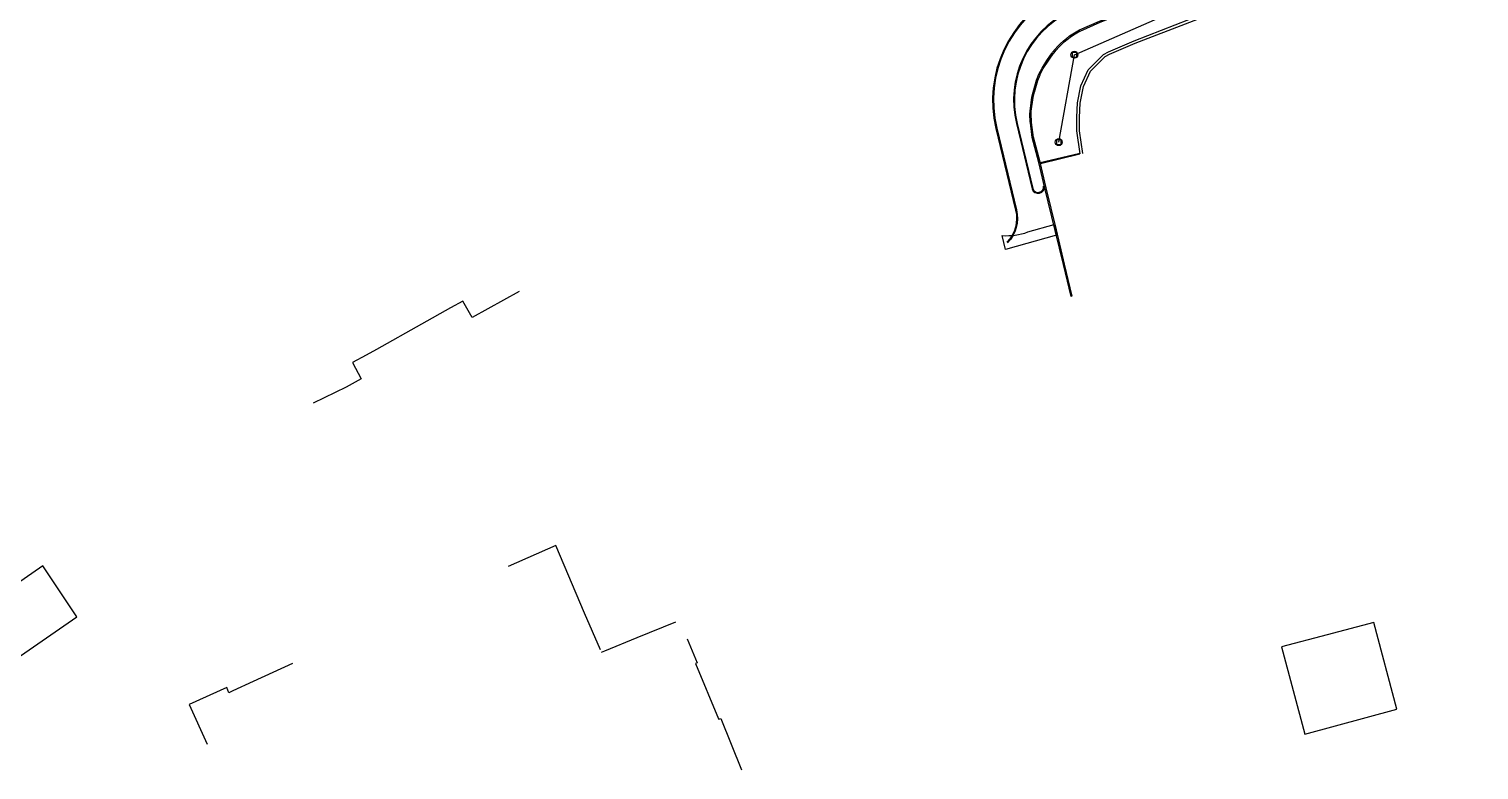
# Model space of a CAD drawing. Header units: millimetres. Extents: x 236045 to 237212, y 140405 to 140644.
# Drawn here: x 236200.9 to 236367.5, y 140421.6 to 140506.7 of the extents above; entities that cross this region are included whole.
import ezdxf

# ---------------------------------------------------------------- set-up
doc = ezdxf.new("R2010")
doc.units = ezdxf.units.MM
for name, color, linetype in [('G - Div 1 - Bordure 10', 3, 'Continuous'), ('G - Démolition', 4, 'Continuous'), ('G - Impétrants - CV existante', 7, 'Continuous'), ('G - Impétrants - EU', 22, 'Continuous'), ('M - Fond de plan', 252, 'Continuous')]:
    doc.layers.add(name, color=color, linetype=linetype)

msp = doc.modelspace()

# ---------------------------------------------------------------- linework, layer by layer
at = {"layer": 'G - Div 1 - Bordure 10'}
for points in [[(236328.21, 140518.15), (236328.06, 140516.79, -0.255523), (236326.42, 140514.43), (236319.28, 140510.86, 0.349198), (236312.03, 140495.28), (236314.29, 140485.91, -0.255396), (236313.29, 140482.21)], [(236328.23, 140517.45), (236328.16, 140516.78, -0.255523), (236326.47, 140514.34), (236319.32, 140510.77, 0.349198), (236312.13, 140495.31), (236314.39, 140485.93, -0.255396), (236313.36, 140482.14)], [(236331.02, 140517.16), (236330.85, 140515.62, -0.252131), (236329.33, 140513.2), (236320.35, 140508.71, 0.349198), (236314.37, 140495.84), (236316.17, 140488.34, 0.937534), (236317.58, 140488.68)], [(236331.19, 140517.81), (236330.95, 140515.61, -0.252633), (236329.38, 140513.11), (236320.4, 140508.62, 0.349198), (236314.46, 140495.87), (236316.27, 140488.37)], [(236316.27, 140488.37, 0.935229), (236317.48, 140488.66)]]:
    msp.add_lwpolyline(points, format="xyb", dxfattribs=at)
at = {"layer": 'G - Démolition'}
msp.add_lwpolyline([(236312.76, 140482.98, 0.100863), (236315.69, 140483.39), (236318.7, 140484.27), (236318.98, 140483.02), (236313.13, 140481.38)], format="xyb", close=True, dxfattribs=at)
at = {"layer": 'G - Impétrants - CV existante'}
for points in [[(236321.44, 140503.75, -1), (236320.64, 140503.75, -1)], [(236319.64, 140493.71, -1), (236318.84, 140493.71, -1)]]:
    msp.add_lwpolyline(points, format="xyb", close=True, dxfattribs=at)
for points in [[(236320.77, 140503.47), (236321.31, 140503.47), (236321.31, 140504.02), (236320.77, 140504.02)], [(236318.97, 140493.44), (236319.51, 140493.44), (236319.51, 140493.98), (236318.97, 140493.98)]]:
    msp.add_lwpolyline(points, close=True, dxfattribs=at)
at = {"layer": 'G - Impétrants - EU'}
msp.add_lwpolyline([(236319.24, 140493.71), (236321.04, 140503.75), (236357.47, 140519.73)], dxfattribs=at)
at = {"layer": 'M - Fond de plan'}
for points in [[(236321.63, 140506.62), (236323.93, 140507.62), (236325.91, 140508.39), (236330.45, 140510.15), (236340.06, 140513.87), (236347.05, 140516.58), (236350.04, 140518.03), (236350.95, 140518.69), (236351.8, 140519.72), (236352.11, 140520.54), (236352.7, 140522.56)], [(236321.69, 140506.48), (236323.99, 140507.48), (236325.96, 140508.25), (236330.51, 140510.01), (236340.12, 140513.73), (236347.11, 140516.45), (236350.11, 140517.9), (236351.05, 140518.58), (236351.93, 140519.64), (236352.26, 140520.49), (236352.86, 140522.54)], [(236321.7, 140492.38), (236321.33, 140495.01), (236321.31, 140496.57), (236321.41, 140498.22), (236321.79, 140500.2), (236322.64, 140502.04), (236324.38, 140503.78), (236324.94, 140504.1), (236327.92, 140505.37), (236334.19, 140507.79), (236341.59, 140510.65), (236348.88, 140513.49), (236351.48, 140514.48), (236352.28, 140514.8), (236352.67, 140514.94), (236353.42, 140515.22), (236357.94, 140517.03), (236367.41, 140520.79)], [(236322, 140492.42), (236321.63, 140495.03), (236321.61, 140496.56), (236321.71, 140498.18), (236322.08, 140500.1), (236322.89, 140501.87), (236324.57, 140503.54), (236325.08, 140503.84), (236328.03, 140505.09), (236334.3, 140507.51), (236341.7, 140510.37), (236348.99, 140513.21), (236351.59, 140514.2), (236352.38, 140514.52), (236352.78, 140514.66), (236353.53, 140514.94), (236358.05, 140516.75), (236367.53, 140520.51)], [(236316.2, 140494.24), (236315.98, 140495.94), (236315.97, 140496.01), (236315.92, 140496.96), (236315.94, 140497.28), (236316.16, 140498.87), (236316.29, 140499.47), (236316.68, 140500.85), (236316.96, 140501.52), (236316.96, 140501.54), (236317.34, 140502.23), (236317.89, 140503.09), (236318.28, 140503.69), (236318.43, 140503.89), (236318.49, 140503.98), (236318.54, 140504.05), (236318.83, 140504.39), (236319.13, 140504.73), (236319.45, 140505.05), (236319.78, 140505.35), (236320.13, 140505.64), (236320.48, 140505.91), (236320.85, 140506.16), (236321.24, 140506.4), (236321.63, 140506.62)], [(236316.35, 140494.26), (236316.13, 140495.96), (236316.12, 140496.02), (236316.07, 140496.96), (236316.09, 140497.27), (236316.31, 140498.84), (236316.44, 140499.44), (236316.83, 140500.8), (236317.09, 140501.46), (236317.1, 140501.47), (236317.47, 140502.16), (236318.01, 140503.01), (236318.4, 140503.6), (236318.55, 140503.8), (236318.61, 140503.88), (236318.66, 140503.95), (236318.94, 140504.29), (236319.24, 140504.62), (236319.55, 140504.94), (236319.88, 140505.24), (236320.22, 140505.52), (236320.57, 140505.79), (236320.94, 140506.04), (236321.31, 140506.27), (236321.7, 140506.49)], [(236320.65, 140475.98), (236319.77, 140479.67), (236318.84, 140483.58), (236317.64, 140488.42), (236316.96, 140491.37), (236316.2, 140494.24)], [(236320.8, 140476.02), (236319.92, 140479.71), (236318.99, 140483.62), (236317.79, 140488.46), (236317.11, 140491.4), (236316.35, 140494.28)], [(236317.11, 140491.36), (236321.65, 140492.46)], [(236317.13, 140491.26), (236321.67, 140492.36)], [(236257.24, 140476.57), (236251.84, 140473.57), (236250.79, 140475.45), (236249.37, 140474.66), (236246.03, 140472.79), (236240.84, 140469.88), (236239.68, 140469.25), (236238.1, 140468.38), (236239.1, 140466.53), (236237.37, 140465.58), (236233.6, 140463.71)], [(236320.77, 140476.05), (236320.65, 140475.98)], [(236266.58, 140435.37), (236264.77, 140439.59), (236261.45, 140447.39), (236255.99, 140444.95)], [(236206.43, 140439.17), (236204.22, 140442.52), (236202.52, 140445.05), (236195.05, 140439.86)], [(236195.05, 140439.86), (236198.98, 140434), (236206.43, 140439.17)], [(236266.7, 140435.11), (236267.11, 140435.28), (236270.8, 140436.82), (236275.26, 140438.61)], [(236276.55, 140436.64), (236277.71, 140433.88), (236277.5, 140433.8), (236280.16, 140427.46), (236280.18, 140427.4), (236280.4, 140427.48), (236282.78, 140421.58)], [(236231.22, 140433.81), (236226.68, 140431.75), (236224.34, 140430.67), (236223.89, 140430.46), (236223.67, 140431.04), (236219.35, 140429.09), (236221.41, 140424.54)]]:
    msp.add_lwpolyline(points, dxfattribs=at)
msp.add_lwpolyline([(236355.45, 140438.52), (236350.07, 140437.1), (236344.82, 140435.72), (236347.52, 140425.7), (236358.09, 140428.55)], close=True, dxfattribs=at)

doc.saveas('drawing.dxf')
